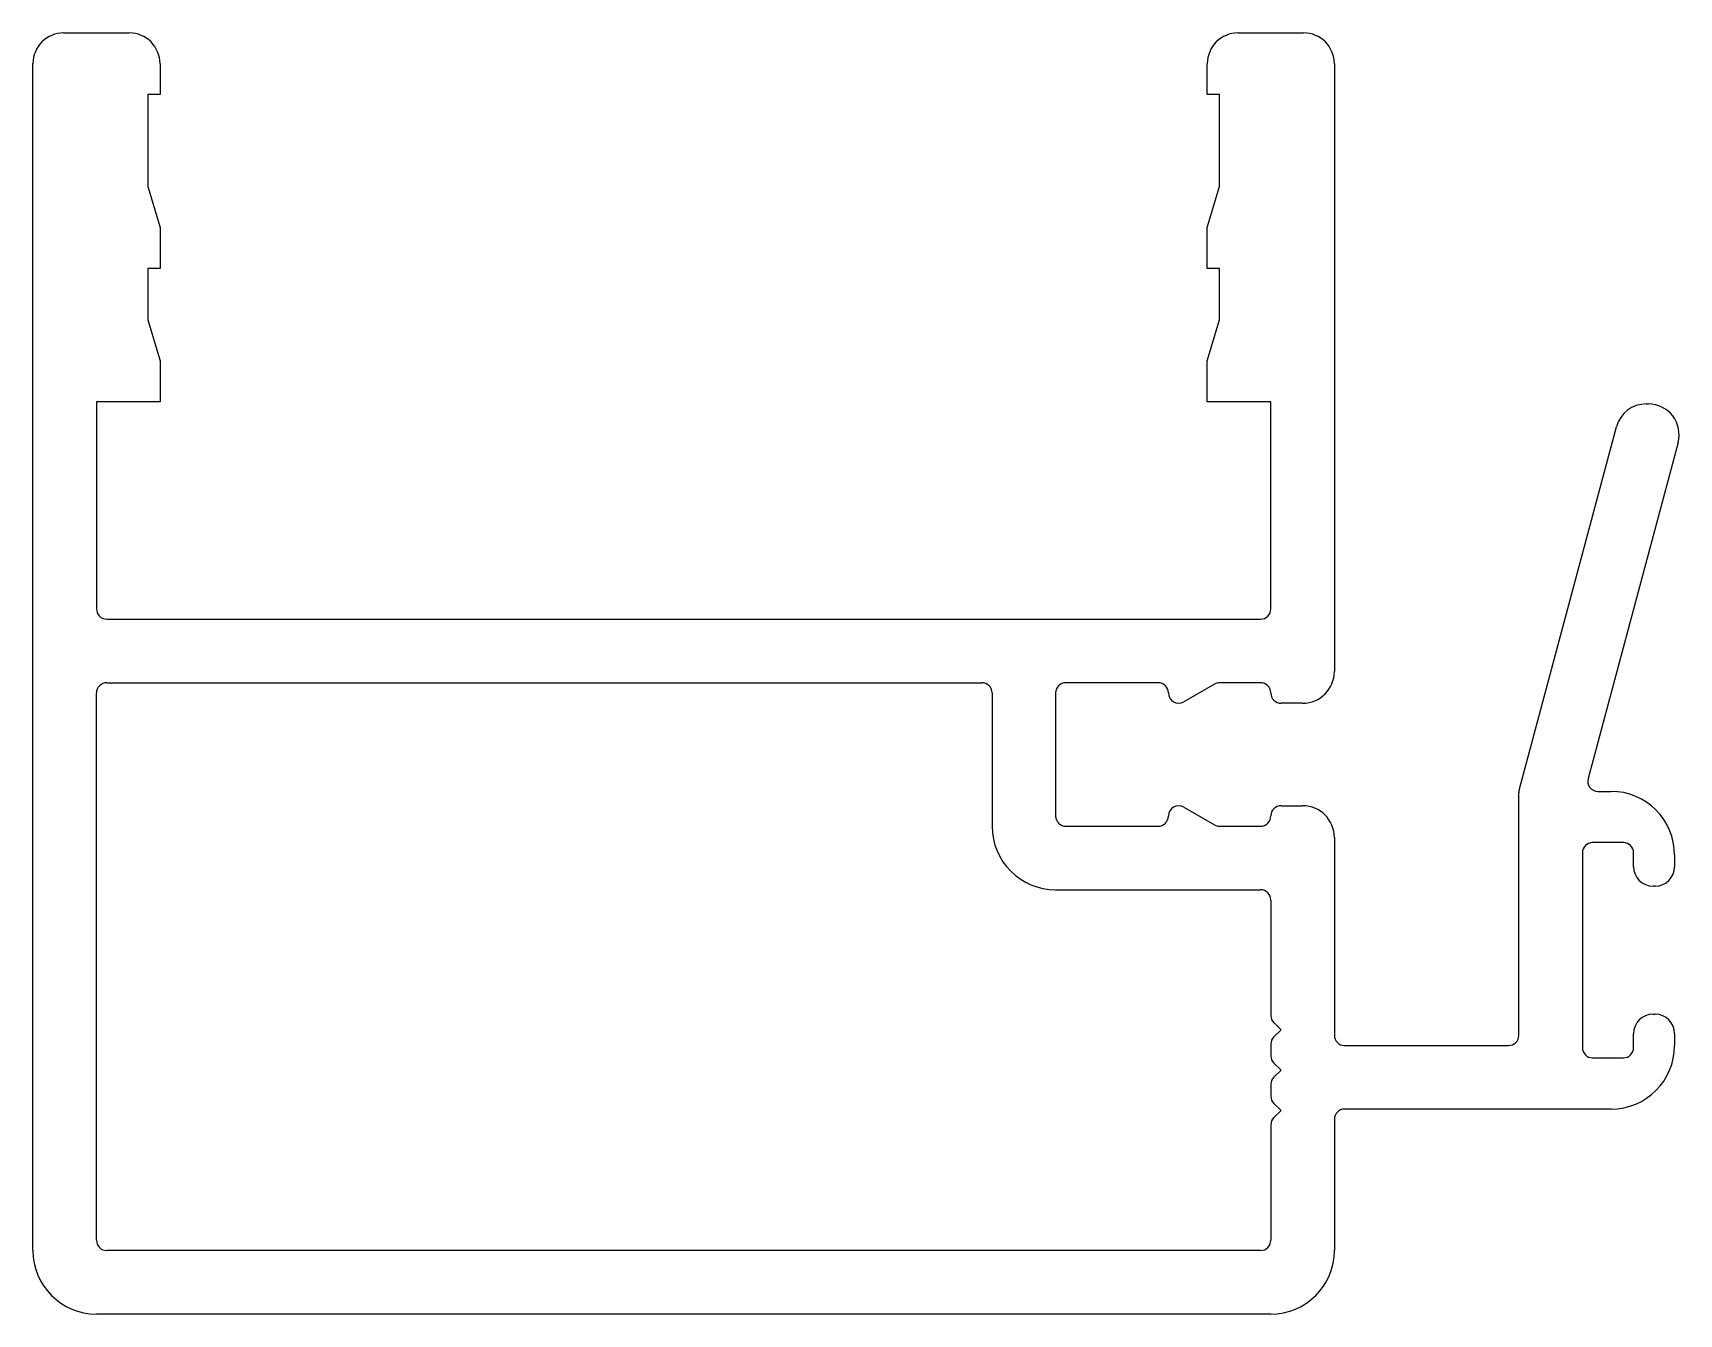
# Model space of a CAD drawing. Extents: x -18.2 to 22.7, y 4.6 to 36.3.
import ezdxf

# ---------------------------------------------------------------- set-up
doc = ezdxf.new("R2010")
doc.units = 0
doc.layers.get('0').update_dxf_attribs({"linetype": 'CONTINUOUS'})

msp = doc.modelspace()

# ---------------------------------------------------------------- linework, layer by layer
for p, q in [((-17.389, 36.312), (-15.763, 36.312)), ((11.719, 36.312), (13.345, 36.312)), ((-18.151, 6.137), (-18.151, 35.551)), ((-18.151, 35.551), (-18.151, 35.55)), ((-15.001, 35.55), (-15.001, 34.788)), ((10.957, 34.788), (10.957, 35.55)), ((14.107, 35.55), (14.107, 20.488)), ((-15.001, 34.788), (-15.306, 34.788)), ((-15.306, 34.788), (-15.306, 32.502)), ((11.262, 34.788), (10.957, 34.788)), ((11.262, 32.502), (11.262, 34.788)), ((-15.306, 32.502), (-15.001, 31.486)), ((10.957, 31.486), (11.262, 32.502)), ((-15.001, 31.486), (-15.001, 30.47)), ((10.957, 30.47), (10.957, 31.486)), ((-15.001, 30.47), (-15.306, 30.47)), ((-15.306, 30.47), (-15.306, 29.2)), ((11.262, 30.47), (10.957, 30.47)), ((11.262, 29.2), (11.262, 30.47)), ((-15.306, 29.2), (-15.001, 28.184)), ((10.957, 28.184), (11.262, 29.2)), ((-15.001, 28.184), (-15.001, 27.168)), ((10.957, 27.168), (10.957, 28.184)), ((-15.001, 27.168), (-16.576, 27.168)), ((-16.576, 27.168), (-16.576, 22.037)), ((12.532, 27.168), (10.957, 27.168)), ((12.532, 22.037), (12.532, 27.168)), ((21.836, 27.117), (21.889, 27.117)), ((18.688, 17.548), (21.1, 26.552)), ((22.625, 26.158), (20.395, 17.836)), ((-16.322, 21.783), (12.278, 21.783)), ((-16.322, 20.208), (5.369, 20.208)), ((9.738, 20.208), (7.452, 20.208)), ((11.135, 20.174), (10.373, 19.734)), ((12.278, 20.208), (11.262, 20.208)), ((-16.576, 6.391), (-16.576, 19.954)), ((5.623, 19.954), (5.623, 16.652)), ((7.198, 19.954), (7.198, 16.906)), ((12.532, 19.954), (12.532, 19.954)), ((13.32, 19.7), (12.786, 19.7)), ((12.786, 17.16), (13.32, 17.16)), ((18.679, 11.471), (18.679, 17.482)), ((20.64, 17.516), (20.965, 17.516)), ((10.373, 17.126), (11.135, 16.686)), ((12.532, 16.906), (12.532, 16.906)), ((7.452, 16.652), (9.738, 16.652)), ((11.262, 16.652), (12.278, 16.652)), ((14.107, 16.373), (14.107, 11.471)), ((20.254, 15.992), (20.254, 11.166)), ((21.27, 16.246), (20.508, 16.246)), ((21.524, 15.649), (21.524, 15.992)), ((22.54, 15.941), (22.54, 15.649)), ((22.057, 15.166), (22.006, 15.166)), ((7.198, 15.077), (12.278, 15.077)), ((12.532, 14.823), (12.532, 11.96)), ((22.006, 11.991), (22.057, 11.991)), ((12.605, 11.784), (12.777, 11.613)), ((12.777, 11.601), (12.605, 11.43)), ((21.524, 11.166), (21.524, 11.509)), ((22.54, 11.509), (22.54, 11.217)), ((12.532, 11.253), (12.532, 10.96)), ((14.361, 11.217), (18.425, 11.217)), ((12.605, 10.784), (12.777, 10.613)), ((20.508, 10.912), (21.27, 10.912)), ((12.532, 10.253), (12.532, 9.961)), ((12.777, 10.601), (12.605, 10.43)), ((12.605, 9.784), (12.777, 9.613)), ((12.777, 9.601), (12.605, 9.43)), ((14.107, 9.388), (14.107, 6.137)), ((20.965, 9.642), (14.361, 9.642)), ((12.532, 9.253), (12.532, 6.391)), ((12.278, 6.137), (-16.322, 6.137)), ((12.532, 4.562), (-16.576, 4.562))]:
    msp.add_line(p, q)
for centre, radius, start, end in [((-17.389, 35.55), 0.762, 90, 180), ((-15.763, 35.55), 0.762, 360, 90), ((11.719, 35.55), 0.762, 90, 180), ((13.345, 35.55), 0.762, 0, 90), ((21.836, 26.355), 0.762, 90, 165.0001), ((21.889, 26.355), 0.762, 345, 90), ((-16.322, 22.037), 0.254, 180, 270), ((12.278, 22.037), 0.254, 270, 0), ((13.32, 20.488), 0.787, 270, 360), ((-16.322, 19.954), 0.254, 89.9998, 180), ((5.369, 19.954), 0.254, 360, 89.9998), ((7.452, 19.954), 0.254, 90.0002, 180), ((9.738, 19.954), 0.254, 0.0001, 90.0001), ((11.262, 19.954), 0.254, 90.0001, 120), ((12.278, 19.954), 0.254, 360, 90.0001), ((10.246, 19.954), 0.254, 180.0001, 300), ((12.786, 19.954), 0.254, 180, 270), ((18.933, 17.482), 0.254, 165.0001, 180), ((20.64, 17.77), 0.254, 165, 270), ((10.246, 16.906), 0.254, 60, 179.9999), ((12.786, 16.906), 0.254, 90, 180), ((13.32, 16.373), 0.787, 0, 90), ((20.965, 15.941), 1.575, 0, 90), ((7.452, 16.906), 0.254, 180, 269.9998), ((9.738, 16.906), 0.254, 269.9999, 359.9999), ((12.278, 16.906), 0.254, 269.9999, 0), ((7.198, 16.652), 1.575, 180, 270), ((11.262, 16.906), 0.254, 240, 269.9999), ((20.508, 15.992), 0.254, 90, 180), ((21.27, 15.992), 0.254, 0, 90), ((22.006, 15.649), 0.483, 180, 270), ((22.057, 15.649), 0.483, 270, 360), ((12.278, 14.823), 0.254, 359.9999, 90), ((12.782, 11.96), 0.25, 179.9999, 225), ((22.006, 11.509), 0.483, 90, 180), ((22.057, 11.509), 0.483, 0, 90), ((12.782, 11.253), 0.25, 135, 180), ((12.771, 11.607), 0.008, 315, 45), ((14.361, 11.471), 0.254, 180, 270), ((18.425, 11.471), 0.254, 270, 360), ((20.508, 11.166), 0.254, 180, 270), ((20.965, 11.217), 1.575, 270, 360), ((21.27, 11.166), 0.254, 270, 360), ((12.782, 10.96), 0.25, 180, 225), ((12.771, 10.607), 0.008, 315, 45), ((12.782, 10.253), 0.25, 135, 180), ((12.782, 9.961), 0.25, 180, 225), ((12.782, 9.253), 0.25, 135, 179.9999), ((12.771, 9.607), 0.008, 315, 45), ((14.361, 9.388), 0.254, 90, 180), ((-16.576, 6.137), 1.575, 180, 270), ((-16.322, 6.391), 0.254, 180, 270), ((12.278, 6.391), 0.254, 270, 359.9999), ((12.532, 6.137), 1.575, 270, 360)]:
    msp.add_arc(centre, radius, start, end)

doc.saveas('drawing.dxf')
